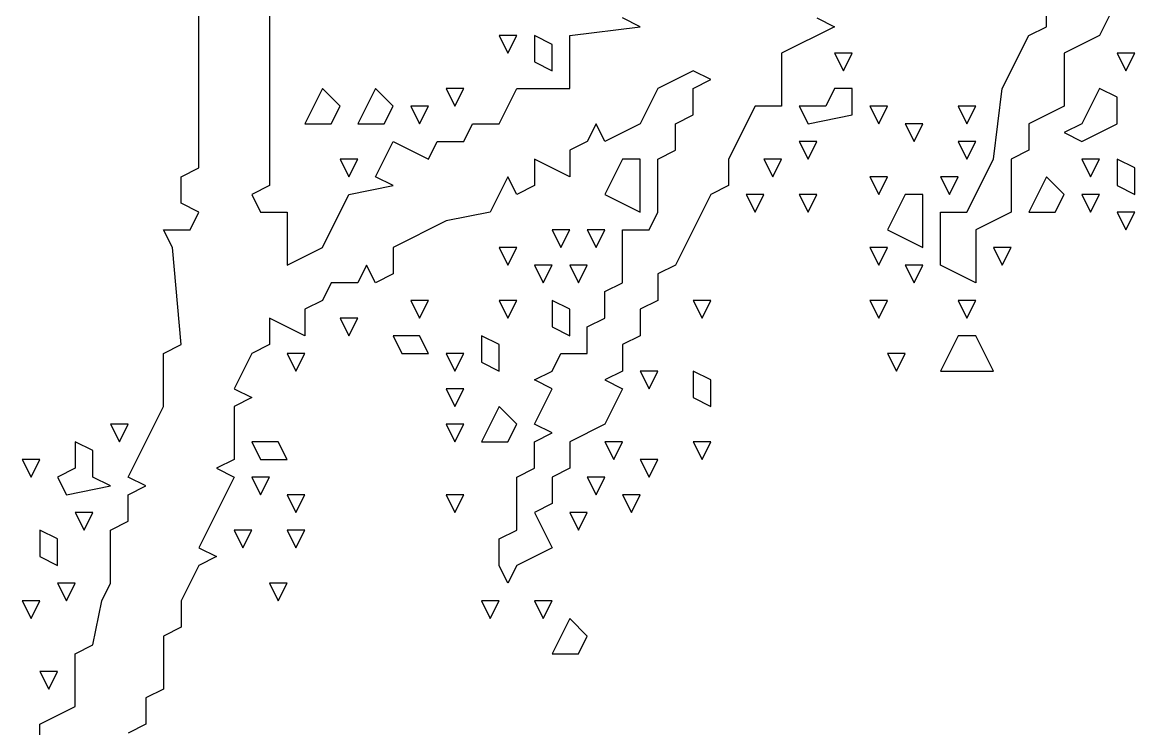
# Model space of a CAD drawing. Extents: x 2 to 124, y 0 to 170.
# Drawn here: x 85.4 to 95.54, y 104.92 to 111.36 of the extents above; entities that cross this region are included whole.
import ezdxf

# ---------------------------------------------------------------- set-up
doc = ezdxf.new("R2010")
doc.units = 0
doc.layers.add('Layer0', color=7, linetype='Continuous')

msp = doc.modelspace()

# ---------------------------------------------------------------- linework, layer by layer
at = {"layer": 'Layer0', "color": 5, "linetype": 'CONTINUOUS'}
for p, q in [((87.65625, 112.2869, 0.1), (87.65625, 109.8722, 0.1)), ((87.01231, 110.0331, 0.1), (87.01231, 111.965, 0.1)), ((94.73958, 111.321, 0.1), (94.73958, 111.804, 0.1)), ((95.38352, 111.5625, 0.1), (95.22254, 111.2405, 0.1)), ((91.03693, 111.321, 0.1), (90.87595, 111.4015, 0.1)), ((92.64678, 111.4015, 0.1), (92.80777, 111.321, 0.1)), ((90.39299, 111.2405, 0.1), (91.03693, 111.321, 0.1)), ((92.80777, 111.321, 0.1), (92.32481, 111.0795, 0.1)), ((94.5786, 111.2405, 0.1), (94.73958, 111.321, 0.1)), ((89.74905, 111.2405, 0.1), (89.82955, 111.0795, 0.1)), ((89.91004, 111.2405, 0.1), (89.74905, 111.2405, 0.1)), ((89.82955, 111.0795, 0.1), (89.91004, 111.2405, 0.1)), ((90.07102, 111.2405, 0.1), (90.07102, 110.9991, 0.1)), ((90.23201, 111.16, 0.1), (90.07102, 111.2405, 0.1)), ((90.23201, 110.9186, 0.1), (90.23201, 111.16, 0.1)), ((90.39299, 110.7576, 0.1), (90.39299, 111.2405, 0.1)), ((94.33712, 110.7576, 0.1), (94.5786, 111.2405, 0.1)), ((95.22254, 111.2405, 0.1), (94.90057, 111.0795, 0.1)), ((92.32481, 111.0795, 0.1), (92.32481, 110.5966, 0.1)), ((92.80777, 111.0795, 0.1), (92.88826, 110.9186, 0.1)), ((92.96875, 111.0795, 0.1), (92.80777, 111.0795, 0.1)), ((92.88826, 110.9186, 0.1), (92.96875, 111.0795, 0.1)), ((94.90057, 111.0795, 0.1), (94.90057, 110.5966, 0.1)), ((95.38352, 111.0795, 0.1), (95.46402, 110.9186, 0.1)), ((95.54451, 111.0795, 0.1), (95.38352, 111.0795, 0.1)), ((95.46402, 110.9186, 0.1), (95.54451, 111.0795, 0.1)), ((90.07102, 110.9991, 0.1), (90.23201, 110.9186, 0.1)), ((91.51989, 110.9186, 0.1), (91.19792, 110.7576, 0.1)), ((91.68087, 110.8381, 0.1), (91.51989, 110.9186, 0.1)), ((88.1392, 110.7576, 0.1), (87.97822, 110.4356, 0.1)), ((88.30019, 110.5966, 0.1), (88.1392, 110.7576, 0.1)), ((88.62216, 110.7576, 0.1), (88.46117, 110.4356, 0.1)), ((88.78314, 110.5966, 0.1), (88.62216, 110.7576, 0.1)), ((89.2661, 110.7576, 0.1), (89.34659, 110.5966, 0.1)), ((89.42708, 110.7576, 0.1), (89.2661, 110.7576, 0.1)), ((89.34659, 110.5966, 0.1), (89.42708, 110.7576, 0.1)), ((89.74905, 110.4356, 0.1), (89.91004, 110.7576, 0.1)), ((89.91004, 110.7576, 0.1), (90.39299, 110.7576, 0.1)), ((91.19792, 110.7576, 0.1), (91.03693, 110.4356, 0.1)), ((91.51989, 110.7576, 0.1), (91.68087, 110.8381, 0.1)), ((91.51989, 110.5161, 0.1), (91.51989, 110.7576, 0.1)), ((92.80777, 110.7576, 0.1), (92.72727, 110.5966, 0.1)), ((92.96875, 110.7576, 0.1), (92.80777, 110.7576, 0.1)), ((92.96875, 110.5161, 0.1), (92.96875, 110.7576, 0.1)), ((94.25663, 110.1136, 0.1), (94.33712, 110.7576, 0.1)), ((95.22254, 110.7576, 0.1), (95.06155, 110.4356, 0.1)), ((95.38352, 110.6771, 0.1), (95.22254, 110.7576, 0.1)), ((95.38352, 110.4356, 0.1), (95.38352, 110.6771, 0.1)), ((88.2197, 110.4356, 0.1), (88.30019, 110.5966, 0.1)), ((88.70265, 110.4356, 0.1), (88.78314, 110.5966, 0.1)), ((88.94413, 110.5966, 0.1), (89.02462, 110.4356, 0.1)), ((89.10511, 110.5966, 0.1), (88.94413, 110.5966, 0.1)), ((89.02462, 110.4356, 0.1), (89.10511, 110.5966, 0.1)), ((92.08333, 110.5966, 0.1), (91.84186, 110.1136, 0.1)), ((92.32481, 110.5966, 0.1), (92.08333, 110.5966, 0.1)), ((92.72727, 110.5966, 0.1), (92.4858, 110.5966, 0.1)), ((92.4858, 110.5966, 0.1), (92.56629, 110.4356, 0.1)), ((93.12973, 110.5966, 0.1), (93.21023, 110.4356, 0.1)), ((93.29072, 110.5966, 0.1), (93.12973, 110.5966, 0.1)), ((93.21023, 110.4356, 0.1), (93.29072, 110.5966, 0.1)), ((93.93466, 110.5966, 0.1), (94.01515, 110.4356, 0.1)), ((94.09564, 110.5966, 0.1), (93.93466, 110.5966, 0.1)), ((94.01515, 110.4356, 0.1), (94.09564, 110.5966, 0.1)), ((94.90057, 110.5966, 0.1), (94.5786, 110.4356, 0.1)), ((91.3589, 110.4356, 0.1), (91.51989, 110.5161, 0.1)), ((92.56629, 110.4356, 0.1), (92.96875, 110.5161, 0.1)), ((87.97822, 110.4356, 0.1), (88.2197, 110.4356, 0.1)), ((88.46117, 110.4356, 0.1), (88.70265, 110.4356, 0.1)), ((89.42708, 110.2746, 0.1), (89.50758, 110.4356, 0.1)), ((89.50758, 110.4356, 0.1), (89.74905, 110.4356, 0.1)), ((90.63447, 110.4356, 0.1), (90.55398, 110.2746, 0.1)), ((90.71496, 110.2746, 0.1), (90.63447, 110.4356, 0.1)), ((91.03693, 110.4356, 0.1), (90.71496, 110.2746, 0.1)), ((91.3589, 110.1941, 0.1), (91.3589, 110.4356, 0.1)), ((93.4517, 110.4356, 0.1), (93.5322, 110.2746, 0.1)), ((93.61269, 110.4356, 0.1), (93.4517, 110.4356, 0.1)), ((93.5322, 110.2746, 0.1), (93.61269, 110.4356, 0.1)), ((94.5786, 110.4356, 0.1), (94.5786, 110.1941, 0.1)), ((95.06155, 110.4356, 0.1), (94.90057, 110.3551, 0.1)), ((94.90057, 110.3551, 0.1), (95.06155, 110.2746, 0.1)), ((95.06155, 110.2746, 0.1), (95.38352, 110.4356, 0.1)), ((88.62216, 109.9527, 0.1), (88.78314, 110.2746, 0.1)), ((88.78314, 110.2746, 0.1), (89.10511, 110.1136, 0.1)), ((89.10511, 110.1136, 0.1), (89.18561, 110.2746, 0.1)), ((89.18561, 110.2746, 0.1), (89.42708, 110.2746, 0.1)), ((90.55398, 110.2746, 0.1), (90.39299, 110.1941, 0.1)), ((92.4858, 110.2746, 0.1), (92.56629, 110.1136, 0.1)), ((92.64678, 110.2746, 0.1), (92.4858, 110.2746, 0.1)), ((92.56629, 110.1136, 0.1), (92.64678, 110.2746, 0.1)), ((93.93466, 110.2746, 0.1), (94.01515, 110.1136, 0.1)), ((94.09564, 110.2746, 0.1), (93.93466, 110.2746, 0.1)), ((94.01515, 110.1136, 0.1), (94.09564, 110.2746, 0.1)), ((90.39299, 110.1941, 0.1), (90.39299, 109.9527, 0.1)), ((91.19792, 110.1136, 0.1), (91.3589, 110.1941, 0.1)), ((94.5786, 110.1941, 0.1), (94.41761, 110.1136, 0.1)), ((88.30019, 110.1136, 0.1), (88.38068, 109.9527, 0.1)), ((88.46117, 110.1136, 0.1), (88.30019, 110.1136, 0.1)), ((88.38068, 109.9527, 0.1), (88.46117, 110.1136, 0.1)), ((90.39299, 109.9527, 0.1), (90.07102, 110.1136, 0.1)), ((90.07102, 110.1136, 0.1), (90.07102, 109.8722, 0.1)), ((90.87595, 110.1136, 0.1), (90.71496, 109.7917, 0.1)), ((91.03693, 110.1136, 0.1), (90.87595, 110.1136, 0.1)), ((91.03693, 109.6307, 0.1), (91.03693, 110.1136, 0.1)), ((91.19792, 109.6307, 0.1), (91.19792, 110.1136, 0.1)), ((91.84186, 110.1136, 0.1), (91.84186, 109.8722, 0.1)), ((92.16383, 110.1136, 0.1), (92.24432, 109.9527, 0.1)), ((92.32481, 110.1136, 0.1), (92.16383, 110.1136, 0.1)), ((92.24432, 109.9527, 0.1), (92.32481, 110.1136, 0.1)), ((94.01515, 109.6307, 0.1), (94.25663, 110.1136, 0.1)), ((94.41761, 110.1136, 0.1), (94.41761, 109.6307, 0.1)), ((95.06155, 110.1136, 0.1), (95.14205, 109.9527, 0.1)), ((95.22254, 110.1136, 0.1), (95.06155, 110.1136, 0.1)), ((95.14205, 109.9527, 0.1), (95.22254, 110.1136, 0.1)), ((95.38352, 110.1136, 0.1), (95.38352, 109.8722, 0.1)), ((95.54451, 110.0331, 0.1), (95.38352, 110.1136, 0.1)), ((86.85133, 109.9527, 0.1), (87.01231, 110.0331, 0.1)), ((86.85133, 109.7112, 0.1), (86.85133, 109.9527, 0.1)), ((88.78314, 109.8722, 0.1), (88.62216, 109.9527, 0.1)), ((89.82955, 109.9527, 0.1), (89.66856, 109.6307, 0.1)), ((89.91004, 109.7917, 0.1), (89.82955, 109.9527, 0.1)), ((93.12973, 109.9527, 0.1), (93.21023, 109.7917, 0.1)), ((93.29072, 109.9527, 0.1), (93.12973, 109.9527, 0.1)), ((93.21023, 109.7917, 0.1), (93.29072, 109.9527, 0.1)), ((93.77367, 109.9527, 0.1), (93.85417, 109.7917, 0.1)), ((93.93466, 109.9527, 0.1), (93.77367, 109.9527, 0.1)), ((93.85417, 109.7917, 0.1), (93.93466, 109.9527, 0.1)), ((94.73958, 109.9527, 0.1), (94.5786, 109.6307, 0.1)), ((94.90057, 109.7917, 0.1), (94.73958, 109.9527, 0.1)), ((95.54451, 109.7917, 0.1), (95.54451, 110.0331, 0.1)), ((87.65625, 109.8722, 0.1), (87.49527, 109.7917, 0.1)), ((88.38068, 109.7917, 0.1), (88.78314, 109.8722, 0.1)), ((90.07102, 109.8722, 0.1), (89.91004, 109.7917, 0.1)), ((91.84186, 109.8722, 0.1), (91.68087, 109.7917, 0.1)), ((95.38352, 109.8722, 0.1), (95.54451, 109.7917, 0.1)), ((87.49527, 109.7917, 0.1), (87.57576, 109.6307, 0.1)), ((88.1392, 109.3087, 0.1), (88.38068, 109.7917, 0.1)), ((90.71496, 109.7917, 0.1), (91.03693, 109.6307, 0.1)), ((91.68087, 109.7917, 0.1), (91.3589, 109.1477, 0.1)), ((92.00284, 109.7917, 0.1), (92.08333, 109.6307, 0.1)), ((92.16383, 109.7917, 0.1), (92.00284, 109.7917, 0.1)), ((92.08333, 109.6307, 0.1), (92.16383, 109.7917, 0.1)), ((92.4858, 109.7917, 0.1), (92.56629, 109.6307, 0.1)), ((92.64678, 109.7917, 0.1), (92.4858, 109.7917, 0.1)), ((92.56629, 109.6307, 0.1), (92.64678, 109.7917, 0.1)), ((93.4517, 109.7917, 0.1), (93.29072, 109.4697, 0.1)), ((93.61269, 109.7917, 0.1), (93.4517, 109.7917, 0.1)), ((93.61269, 109.3087, 0.1), (93.61269, 109.7917, 0.1)), ((94.82008, 109.6307, 0.1), (94.90057, 109.7917, 0.1)), ((95.06155, 109.7917, 0.1), (95.14205, 109.6307, 0.1)), ((95.22254, 109.7917, 0.1), (95.06155, 109.7917, 0.1)), ((95.14205, 109.6307, 0.1), (95.22254, 109.7917, 0.1)), ((87.01231, 109.6307, 0.1), (86.85133, 109.7112, 0.1)), ((86.93182, 109.4697, 0.1), (87.01231, 109.6307, 0.1)), ((87.57576, 109.6307, 0.1), (87.81723, 109.6307, 0.1)), ((87.81723, 109.6307, 0.1), (87.81723, 109.1477, 0.1)), ((89.2661, 109.5502, 0.1), (88.78314, 109.3087, 0.1)), ((89.66856, 109.6307, 0.1), (89.2661, 109.5502, 0.1)), ((91.11742, 109.4697, 0.1), (91.19792, 109.6307, 0.1)), ((93.77367, 109.1477, 0.1), (93.77367, 109.6307, 0.1)), ((93.77367, 109.6307, 0.1), (94.01515, 109.6307, 0.1)), ((94.41761, 109.6307, 0.1), (94.09564, 109.4697, 0.1)), ((94.5786, 109.6307, 0.1), (94.82008, 109.6307, 0.1)), ((95.38352, 109.6307, 0.1), (95.46402, 109.4697, 0.1)), ((95.54451, 109.6307, 0.1), (95.38352, 109.6307, 0.1)), ((95.46402, 109.4697, 0.1), (95.54451, 109.6307, 0.1)), ((86.77083, 109.3087, 0.1), (86.69034, 109.4697, 0.1)), ((86.69034, 109.4697, 0.1), (86.93182, 109.4697, 0.1)), ((90.23201, 109.4697, 0.1), (90.3125, 109.3087, 0.1)), ((90.39299, 109.4697, 0.1), (90.23201, 109.4697, 0.1)), ((90.3125, 109.3087, 0.1), (90.39299, 109.4697, 0.1)), ((90.55398, 109.4697, 0.1), (90.63447, 109.3087, 0.1)), ((90.71496, 109.4697, 0.1), (90.55398, 109.4697, 0.1)), ((90.63447, 109.3087, 0.1), (90.71496, 109.4697, 0.1)), ((90.87595, 108.9867, 0.1), (90.87595, 109.4697, 0.1)), ((90.87595, 109.4697, 0.1), (91.11742, 109.4697, 0.1)), ((93.29072, 109.4697, 0.1), (93.61269, 109.3087, 0.1)), ((94.09564, 109.4697, 0.1), (94.09564, 108.9867, 0.1)), ((86.85133, 108.4233, 0.1), (86.77083, 109.3087, 0.1)), ((87.81723, 109.1477, 0.1), (88.1392, 109.3087, 0.1)), ((88.78314, 109.3087, 0.1), (88.78314, 109.0672, 0.1)), ((89.74905, 109.3087, 0.1), (89.82955, 109.1477, 0.1)), ((89.91004, 109.3087, 0.1), (89.74905, 109.3087, 0.1)), ((89.82955, 109.1477, 0.1), (89.91004, 109.3087, 0.1)), ((93.12973, 109.3087, 0.1), (93.21023, 109.1477, 0.1)), ((93.29072, 109.3087, 0.1), (93.12973, 109.3087, 0.1)), ((93.21023, 109.1477, 0.1), (93.29072, 109.3087, 0.1)), ((94.25663, 109.3087, 0.1), (94.33712, 109.1477, 0.1)), ((94.41761, 109.3087, 0.1), (94.25663, 109.3087, 0.1)), ((94.33712, 109.1477, 0.1), (94.41761, 109.3087, 0.1)), ((88.54167, 109.1477, 0.1), (88.46117, 108.9867, 0.1)), ((88.62216, 108.9867, 0.1), (88.54167, 109.1477, 0.1)), ((90.07102, 109.1477, 0.1), (90.15152, 108.9867, 0.1)), ((90.23201, 109.1477, 0.1), (90.07102, 109.1477, 0.1)), ((90.15152, 108.9867, 0.1), (90.23201, 109.1477, 0.1)), ((90.39299, 109.1477, 0.1), (90.47348, 108.9867, 0.1)), ((90.55398, 109.1477, 0.1), (90.39299, 109.1477, 0.1)), ((90.47348, 108.9867, 0.1), (90.55398, 109.1477, 0.1)), ((91.3589, 109.1477, 0.1), (91.19792, 109.0672, 0.1)), ((93.4517, 109.1477, 0.1), (93.5322, 108.9867, 0.1)), ((93.61269, 109.1477, 0.1), (93.4517, 109.1477, 0.1)), ((93.5322, 108.9867, 0.1), (93.61269, 109.1477, 0.1)), ((94.09564, 108.9867, 0.1), (93.77367, 109.1477, 0.1)), ((88.78314, 109.0672, 0.1), (88.62216, 108.9867, 0.1)), ((91.19792, 109.0672, 0.1), (91.19792, 108.8258, 0.1)), ((88.2197, 108.9867, 0.1), (88.1392, 108.8258, 0.1)), ((88.46117, 108.9867, 0.1), (88.2197, 108.9867, 0.1)), ((90.71496, 108.9063, 0.1), (90.87595, 108.9867, 0.1)), ((88.1392, 108.8258, 0.1), (87.97822, 108.7453, 0.1)), ((88.94413, 108.8258, 0.1), (89.02462, 108.6648, 0.1)), ((89.10511, 108.8258, 0.1), (88.94413, 108.8258, 0.1)), ((89.02462, 108.6648, 0.1), (89.10511, 108.8258, 0.1)), ((89.74905, 108.8258, 0.1), (89.82955, 108.6648, 0.1)), ((89.91004, 108.8258, 0.1), (89.74905, 108.8258, 0.1)), ((89.82955, 108.6648, 0.1), (89.91004, 108.8258, 0.1)), ((90.23201, 108.8258, 0.1), (90.23201, 108.5843, 0.1)), ((90.39299, 108.7453, 0.1), (90.23201, 108.8258, 0.1)), ((90.71496, 108.6648, 0.1), (90.71496, 108.9063, 0.1)), ((91.19792, 108.8258, 0.1), (91.03693, 108.7453, 0.1)), ((91.51989, 108.8258, 0.1), (91.60038, 108.6648, 0.1)), ((91.68087, 108.8258, 0.1), (91.51989, 108.8258, 0.1)), ((91.60038, 108.6648, 0.1), (91.68087, 108.8258, 0.1)), ((93.12973, 108.8258, 0.1), (93.21023, 108.6648, 0.1)), ((93.29072, 108.8258, 0.1), (93.12973, 108.8258, 0.1)), ((93.21023, 108.6648, 0.1), (93.29072, 108.8258, 0.1)), ((93.93466, 108.8258, 0.1), (94.01515, 108.6648, 0.1)), ((94.09564, 108.8258, 0.1), (93.93466, 108.8258, 0.1)), ((94.01515, 108.6648, 0.1), (94.09564, 108.8258, 0.1)), ((87.97822, 108.7453, 0.1), (87.97822, 108.5038, 0.1)), ((90.39299, 108.5038, 0.1), (90.39299, 108.7453, 0.1)), ((91.03693, 108.7453, 0.1), (91.03693, 108.5038, 0.1)), ((87.97822, 108.5038, 0.1), (87.65625, 108.6648, 0.1)), ((87.65625, 108.6648, 0.1), (87.65625, 108.4233, 0.1)), ((88.30019, 108.6648, 0.1), (88.38068, 108.5038, 0.1)), ((88.46117, 108.6648, 0.1), (88.30019, 108.6648, 0.1)), ((88.38068, 108.5038, 0.1), (88.46117, 108.6648, 0.1)), ((90.55398, 108.5843, 0.1), (90.71496, 108.6648, 0.1)), ((90.23201, 108.5843, 0.1), (90.39299, 108.5038, 0.1)), ((90.55398, 108.3428, 0.1), (90.55398, 108.5843, 0.1)), ((86.69034, 108.3428, 0.1), (86.85133, 108.4233, 0.1)), ((87.65625, 108.4233, 0.1), (87.49527, 108.3428, 0.1)), ((88.78314, 108.5038, 0.1), (88.86364, 108.3428, 0.1)), ((89.02462, 108.5038, 0.1), (88.78314, 108.5038, 0.1)), ((89.10511, 108.3428, 0.1), (89.02462, 108.5038, 0.1)), ((89.58807, 108.5038, 0.1), (89.58807, 108.2623, 0.1)), ((89.74905, 108.4233, 0.1), (89.58807, 108.5038, 0.1)), ((89.74905, 108.1818, 0.1), (89.74905, 108.4233, 0.1)), ((91.03693, 108.5038, 0.1), (90.87595, 108.4233, 0.1)), ((90.87595, 108.4233, 0.1), (90.87595, 108.1818, 0.1)), ((93.93466, 108.5038, 0.1), (93.77367, 108.1818, 0.1)), ((94.09564, 108.5038, 0.1), (93.93466, 108.5038, 0.1)), ((94.25663, 108.1818, 0.1), (94.09564, 108.5038, 0.1)), ((86.69034, 107.8598, 0.1), (86.69034, 108.3428, 0.1)), ((87.49527, 108.3428, 0.1), (87.33428, 108.0208, 0.1)), ((87.81723, 108.3428, 0.1), (87.89773, 108.1818, 0.1)), ((87.97822, 108.3428, 0.1), (87.81723, 108.3428, 0.1)), ((87.89773, 108.1818, 0.1), (87.97822, 108.3428, 0.1)), ((88.86364, 108.3428, 0.1), (89.10511, 108.3428, 0.1)), ((89.2661, 108.3428, 0.1), (89.34659, 108.1818, 0.1)), ((89.42708, 108.3428, 0.1), (89.2661, 108.3428, 0.1)), ((89.34659, 108.1818, 0.1), (89.42708, 108.3428, 0.1)), ((90.23201, 108.1818, 0.1), (90.3125, 108.3428, 0.1)), ((90.3125, 108.3428, 0.1), (90.55398, 108.3428, 0.1)), ((93.29072, 108.3428, 0.1), (93.37121, 108.1818, 0.1)), ((93.4517, 108.3428, 0.1), (93.29072, 108.3428, 0.1)), ((93.37121, 108.1818, 0.1), (93.4517, 108.3428, 0.1)), ((89.58807, 108.2623, 0.1), (89.74905, 108.1818, 0.1)), ((90.07102, 108.1013, 0.1), (90.23201, 108.1818, 0.1)), ((90.87595, 108.1818, 0.1), (90.71496, 108.1013, 0.1)), ((91.03693, 108.1818, 0.1), (91.11742, 108.0208, 0.1)), ((91.19792, 108.1818, 0.1), (91.03693, 108.1818, 0.1)), ((91.11742, 108.0208, 0.1), (91.19792, 108.1818, 0.1)), ((91.51989, 108.1818, 0.1), (91.51989, 107.9403, 0.1)), ((91.68087, 108.1013, 0.1), (91.51989, 108.1818, 0.1)), ((93.77367, 108.1818, 0.1), (94.25663, 108.1818, 0.1)), ((87.33428, 108.0208, 0.1), (87.49527, 107.9403, 0.1)), ((89.2661, 108.0208, 0.1), (89.34659, 107.8598, 0.1)), ((89.42708, 108.0208, 0.1), (89.2661, 108.0208, 0.1)), ((89.34659, 107.8598, 0.1), (89.42708, 108.0208, 0.1)), ((90.23201, 108.0208, 0.1), (90.07102, 108.1013, 0.1)), ((90.07102, 107.6989, 0.1), (90.23201, 108.0208, 0.1)), ((90.71496, 108.1013, 0.1), (90.87595, 108.0208, 0.1)), ((90.87595, 108.0208, 0.1), (90.71496, 107.6989, 0.1)), ((91.68087, 107.8598, 0.1), (91.68087, 108.1013, 0.1)), ((87.49527, 107.9403, 0.1), (87.33428, 107.8598, 0.1)), ((91.51989, 107.9403, 0.1), (91.68087, 107.8598, 0.1)), ((86.36837, 107.2159, 0.1), (86.69034, 107.8598, 0.1)), ((87.33428, 107.8598, 0.1), (87.33428, 107.3769, 0.1)), ((89.74905, 107.8598, 0.1), (89.58807, 107.5379, 0.1)), ((89.91004, 107.6989, 0.1), (89.74905, 107.8598, 0.1)), ((86.20739, 107.6989, 0.1), (86.28788, 107.5379, 0.1)), ((86.36837, 107.6989, 0.1), (86.20739, 107.6989, 0.1)), ((86.28788, 107.5379, 0.1), (86.36837, 107.6989, 0.1)), ((89.2661, 107.6989, 0.1), (89.34659, 107.5379, 0.1)), ((89.42708, 107.6989, 0.1), (89.2661, 107.6989, 0.1)), ((89.34659, 107.5379, 0.1), (89.42708, 107.6989, 0.1)), ((89.82955, 107.5379, 0.1), (89.91004, 107.6989, 0.1)), ((90.23201, 107.6184, 0.1), (90.07102, 107.6989, 0.1)), ((90.07102, 107.5379, 0.1), (90.23201, 107.6184, 0.1)), ((90.71496, 107.6989, 0.1), (90.39299, 107.5379, 0.1)), ((85.88542, 107.5379, 0.1), (85.88542, 107.2964, 0.1)), ((86.0464, 107.4574, 0.1), (85.88542, 107.5379, 0.1)), ((87.49527, 107.5379, 0.1), (87.57576, 107.3769, 0.1)), ((87.73674, 107.5379, 0.1), (87.49527, 107.5379, 0.1)), ((87.81723, 107.3769, 0.1), (87.73674, 107.5379, 0.1)), ((89.58807, 107.5379, 0.1), (89.82955, 107.5379, 0.1)), ((90.07102, 107.2964, 0.1), (90.07102, 107.5379, 0.1)), ((90.39299, 107.5379, 0.1), (90.39299, 107.2964, 0.1)), ((90.71496, 107.5379, 0.1), (90.79545, 107.3769, 0.1)), ((90.87595, 107.5379, 0.1), (90.71496, 107.5379, 0.1)), ((90.79545, 107.3769, 0.1), (90.87595, 107.5379, 0.1)), ((91.51989, 107.5379, 0.1), (91.60038, 107.3769, 0.1)), ((91.68087, 107.5379, 0.1), (91.51989, 107.5379, 0.1)), ((91.60038, 107.3769, 0.1), (91.68087, 107.5379, 0.1)), ((86.0464, 107.2159, 0.1), (86.0464, 107.4574, 0.1)), ((85.40246, 107.3769, 0.1), (85.48295, 107.2159, 0.1)), ((85.56345, 107.3769, 0.1), (85.40246, 107.3769, 0.1)), ((85.48295, 107.2159, 0.1), (85.56345, 107.3769, 0.1)), ((87.33428, 107.3769, 0.1), (87.1733, 107.2964, 0.1)), ((87.57576, 107.3769, 0.1), (87.81723, 107.3769, 0.1)), ((91.03693, 107.3769, 0.1), (91.11742, 107.2159, 0.1)), ((91.19792, 107.3769, 0.1), (91.03693, 107.3769, 0.1)), ((91.11742, 107.2159, 0.1), (91.19792, 107.3769, 0.1)), ((85.88542, 107.2964, 0.1), (85.72443, 107.2159, 0.1)), ((85.72443, 107.2159, 0.1), (85.80492, 107.0549, 0.1)), ((86.20739, 107.1354, 0.1), (86.0464, 107.2159, 0.1)), ((86.52936, 107.1354, 0.1), (86.36837, 107.2159, 0.1)), ((87.33428, 107.2159, 0.1), (87.01231, 106.572, 0.1)), ((87.1733, 107.2964, 0.1), (87.33428, 107.2159, 0.1)), ((87.49527, 107.2159, 0.1), (87.57576, 107.0549, 0.1)), ((87.65625, 107.2159, 0.1), (87.49527, 107.2159, 0.1)), ((87.57576, 107.0549, 0.1), (87.65625, 107.2159, 0.1)), ((89.91004, 107.2159, 0.1), (90.07102, 107.2964, 0.1)), ((89.91004, 106.733, 0.1), (89.91004, 107.2159, 0.1)), ((90.39299, 107.2964, 0.1), (90.23201, 107.2159, 0.1)), ((90.23201, 107.2159, 0.1), (90.23201, 106.9744, 0.1)), ((90.55398, 107.2159, 0.1), (90.63447, 107.0549, 0.1)), ((90.71496, 107.2159, 0.1), (90.55398, 107.2159, 0.1)), ((90.63447, 107.0549, 0.1), (90.71496, 107.2159, 0.1)), ((85.80492, 107.0549, 0.1), (86.20739, 107.1354, 0.1)), ((86.36837, 107.0549, 0.1), (86.52936, 107.1354, 0.1)), ((86.36837, 106.8134, 0.1), (86.36837, 107.0549, 0.1)), ((87.81723, 107.0549, 0.1), (87.89773, 106.8939, 0.1)), ((87.97822, 107.0549, 0.1), (87.81723, 107.0549, 0.1)), ((87.89773, 106.8939, 0.1), (87.97822, 107.0549, 0.1)), ((89.2661, 107.0549, 0.1), (89.34659, 106.8939, 0.1)), ((89.42708, 107.0549, 0.1), (89.2661, 107.0549, 0.1)), ((89.34659, 106.8939, 0.1), (89.42708, 107.0549, 0.1)), ((90.87595, 107.0549, 0.1), (90.95644, 106.8939, 0.1)), ((91.03693, 107.0549, 0.1), (90.87595, 107.0549, 0.1)), ((90.95644, 106.8939, 0.1), (91.03693, 107.0549, 0.1)), ((90.23201, 106.9744, 0.1), (90.07102, 106.8939, 0.1)), ((85.88542, 106.8939, 0.1), (85.96591, 106.733, 0.1)), ((86.0464, 106.8939, 0.1), (85.88542, 106.8939, 0.1)), ((85.96591, 106.733, 0.1), (86.0464, 106.8939, 0.1)), ((86.20739, 106.733, 0.1), (86.36837, 106.8134, 0.1)), ((90.07102, 106.8939, 0.1), (90.23201, 106.572, 0.1)), ((90.39299, 106.8939, 0.1), (90.47348, 106.733, 0.1)), ((90.55398, 106.8939, 0.1), (90.39299, 106.8939, 0.1)), ((90.47348, 106.733, 0.1), (90.55398, 106.8939, 0.1)), ((85.56345, 106.733, 0.1), (85.56345, 106.4915, 0.1)), ((85.72443, 106.6525, 0.1), (85.56345, 106.733, 0.1)), ((86.20739, 106.25, 0.1), (86.20739, 106.733, 0.1)), ((87.33428, 106.733, 0.1), (87.41477, 106.572, 0.1)), ((87.49527, 106.733, 0.1), (87.33428, 106.733, 0.1)), ((87.41477, 106.572, 0.1), (87.49527, 106.733, 0.1)), ((87.81723, 106.733, 0.1), (87.89773, 106.572, 0.1)), ((87.97822, 106.733, 0.1), (87.81723, 106.733, 0.1)), ((87.89773, 106.572, 0.1), (87.97822, 106.733, 0.1)), ((89.74905, 106.6525, 0.1), (89.91004, 106.733, 0.1)), ((85.72443, 106.411, 0.1), (85.72443, 106.6525, 0.1)), ((89.74905, 106.411, 0.1), (89.74905, 106.6525, 0.1)), ((87.01231, 106.572, 0.1), (87.1733, 106.4915, 0.1)), ((90.23201, 106.572, 0.1), (89.91004, 106.411, 0.1)), ((85.56345, 106.4915, 0.1), (85.72443, 106.411, 0.1)), ((87.01231, 106.411, 0.1), (86.85133, 106.089, 0.1)), ((87.1733, 106.4915, 0.1), (87.01231, 106.411, 0.1)), ((89.82955, 106.25, 0.1), (89.74905, 106.411, 0.1)), ((89.91004, 106.411, 0.1), (89.82955, 106.25, 0.1)), ((85.72443, 106.25, 0.1), (85.80492, 106.089, 0.1)), ((85.88542, 106.25, 0.1), (85.72443, 106.25, 0.1)), ((85.80492, 106.089, 0.1), (85.88542, 106.25, 0.1)), ((86.12689, 106.089, 0.1), (86.20739, 106.25, 0.1)), ((87.65625, 106.25, 0.1), (87.73674, 106.089, 0.1)), ((87.81723, 106.25, 0.1), (87.65625, 106.25, 0.1)), ((87.73674, 106.089, 0.1), (87.81723, 106.25, 0.1)), ((85.40246, 106.089, 0.1), (85.48295, 105.928, 0.1)), ((85.56345, 106.089, 0.1), (85.40246, 106.089, 0.1)), ((85.48295, 105.928, 0.1), (85.56345, 106.089, 0.1)), ((86.0464, 105.6866, 0.1), (86.12689, 106.089, 0.1)), ((86.85133, 106.089, 0.1), (86.85133, 105.8475, 0.1)), ((89.58807, 106.089, 0.1), (89.66856, 105.928, 0.1)), ((89.74905, 106.089, 0.1), (89.58807, 106.089, 0.1)), ((89.66856, 105.928, 0.1), (89.74905, 106.089, 0.1)), ((90.07102, 106.089, 0.1), (90.15152, 105.928, 0.1)), ((90.23201, 106.089, 0.1), (90.07102, 106.089, 0.1)), ((90.15152, 105.928, 0.1), (90.23201, 106.089, 0.1)), ((90.39299, 105.928, 0.1), (90.23201, 105.6061, 0.1)), ((90.55398, 105.767, 0.1), (90.39299, 105.928, 0.1)), ((86.85133, 105.8475, 0.1), (86.69034, 105.767, 0.1)), ((85.88542, 105.6061, 0.1), (86.0464, 105.6866, 0.1)), ((86.69034, 105.767, 0.1), (86.69034, 105.2841, 0.1)), ((90.47348, 105.6061, 0.1), (90.55398, 105.767, 0.1)), ((85.88542, 105.1231, 0.1), (85.88542, 105.6061, 0.1)), ((90.23201, 105.6061, 0.1), (90.47348, 105.6061, 0.1)), ((85.56345, 105.4451, 0.1), (85.64394, 105.2841, 0.1)), ((85.72443, 105.4451, 0.1), (85.56345, 105.4451, 0.1)), ((85.64394, 105.2841, 0.1), (85.72443, 105.4451, 0.1)), ((86.69034, 105.2841, 0.1), (86.52936, 105.2036, 0.1)), ((86.52936, 105.2036, 0.1), (86.52936, 104.9621, 0.1)), ((85.56345, 104.9621, 0.1), (85.88542, 105.1231, 0.1)), ((85.56345, 104.4792, 0.1), (85.56345, 104.9621, 0.1)), ((86.52936, 104.9621, 0.1), (86.36837, 104.8816, 0.1))]:
    msp.add_line(p, q, dxfattribs=at)

doc.saveas('drawing.dxf')
